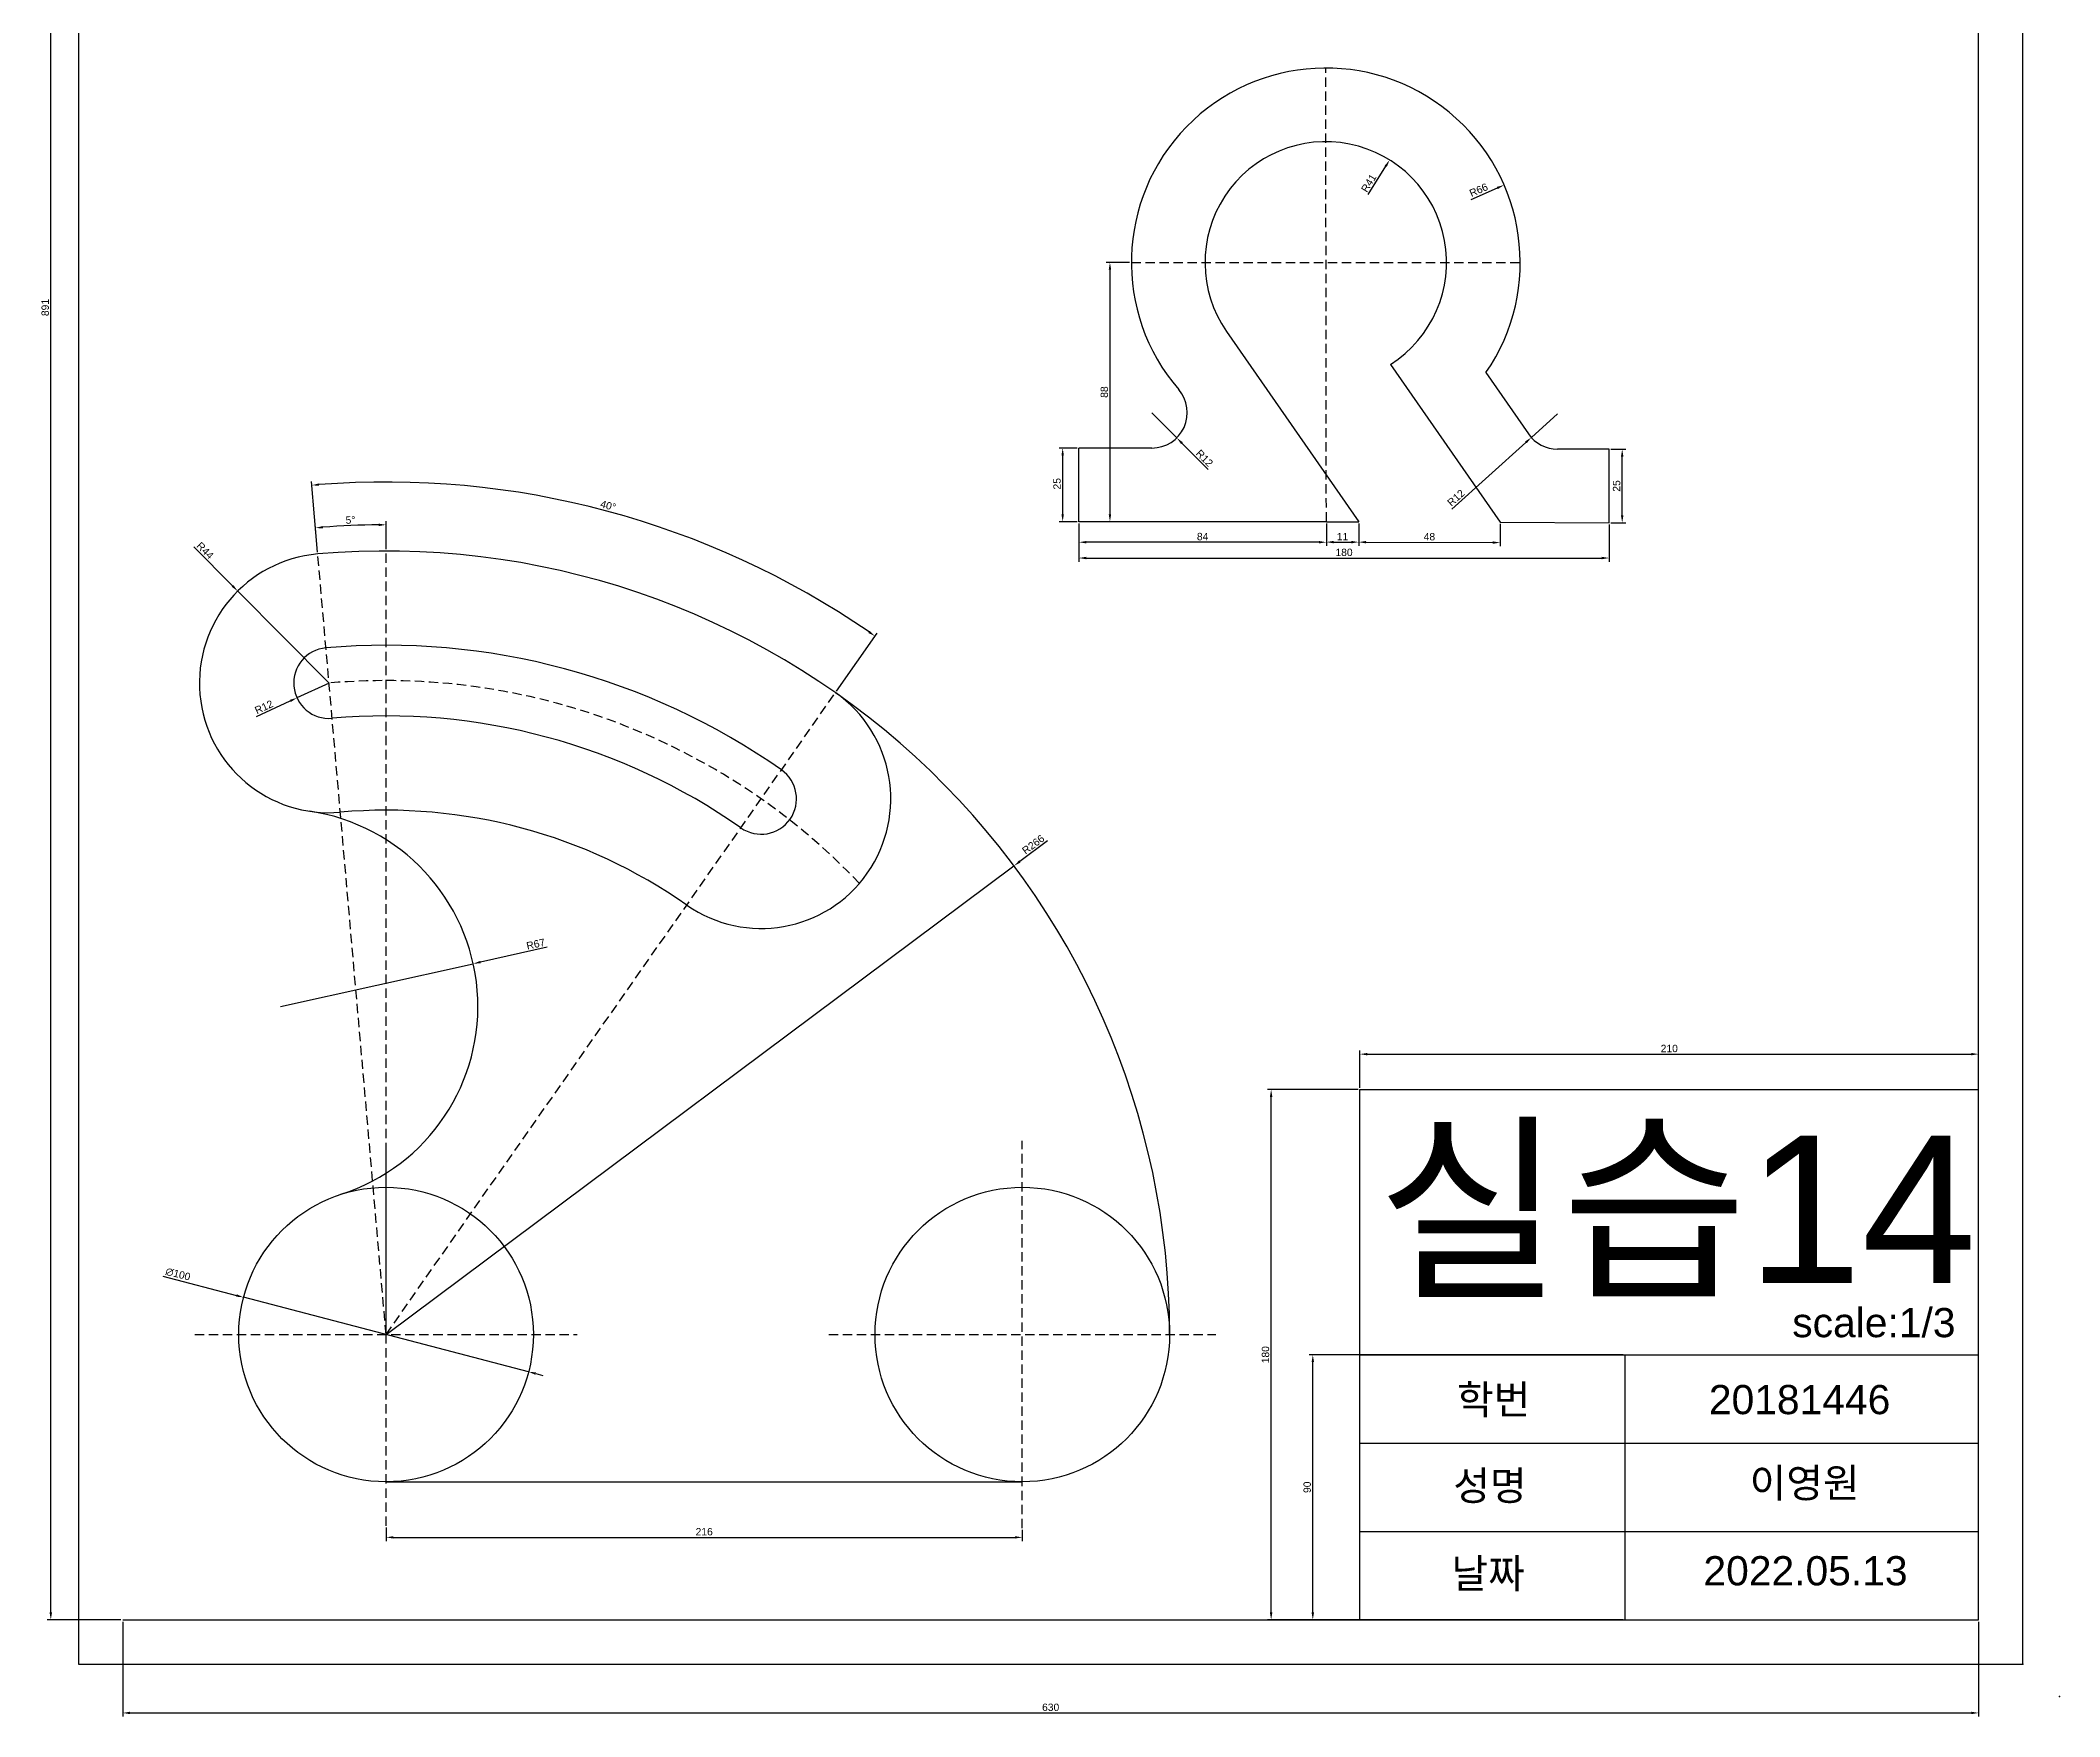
# Model space of a CAD drawing. Header units: millimetres. Extents: x 44 to 730, y 48 to 987.
# Drawn here: x 44 to 730, y 48 to 617 of the extents above; entities that cross this region are included whole.
import ezdxf

# ---------------------------------------------------------------- set-up
doc = ezdxf.new("R2010")
doc.units = ezdxf.units.MM
doc.linetypes.add('HIDDEN2', pattern=[4.7625, 3.175, -1.5875])
doc.styles.get("Standard").update_dxf_attribs({"font": 'arial.ttf'})
doc.dimstyles.new('ISO-25', dxfattribs={"dimtxt": 2.5, "dimasz": 2.5, "dimexe": 1.25, "dimexo": 0.625, "dimtad": 1, "dimtxsty": 'Standard', "dimcen": 2.5, "dimadec": 0, "dimazin": 0, "dimtfac": 1, "dimtmove": 0, "dimatfit": 3, "dimfxl": 1, "dimarcsym": 0})

# ---------------------------------------------------------------- blocks, each defined once
blk = doc.blocks.new('*D1')
at = {"color": 0, "lineweight": -2, "transparency": 16777216}
for p, q in [((71.47, 972.08), (46.42, 972.08)), ((47.67, 83.58), (47.67, 969.58)), ((71.47, 81.08), (46.42, 81.08))]:
    blk.add_line(p, q, dxfattribs=at)
at = {"color": 0, "transparency": 16777216}
for points in [[(47.25, 969.58), (48.09, 969.58), (47.67, 972.08)], [(47.25, 83.58), (48.09, 83.58), (47.67, 81.08)]]:
    blk.add_solid(points, dxfattribs=at)
at = {"layer": 'Defpoints', "color": 0, "transparency": 16777216}
for p in [(47.67, 972.08), (72.09, 972.08), (72.09, 81.08)]:
    blk.add_point(p, dxfattribs=at)
at = {"color": 0, "transparency": 16777216, "insert": (45.77, 526.58), "char_height": 2.5, "attachment_point": 5, "rotation": 90}
blk.add_mtext('891', dxfattribs=at)
blk = doc.blocks.new('*D2')
at = {"color": 0, "lineweight": -2, "transparency": 16777216}
for p, q in [((72.09, 80.45), (72.09, 48.22)), ((702.09, 80.45), (702.09, 48.22)), ((74.59, 49.47), (699.59, 49.47))]:
    blk.add_line(p, q, dxfattribs=at)
at = {"color": 0, "transparency": 16777216}
for points in [[(74.59, 49.89), (74.59, 49.05), (72.09, 49.47)], [(699.59, 49.89), (699.59, 49.05), (702.09, 49.47)]]:
    blk.add_solid(points, dxfattribs=at)
at = {"layer": 'Defpoints', "color": 0, "transparency": 16777216}
for p in [(72.09, 81.08), (702.09, 81.08), (702.09, 49.47)]:
    blk.add_point(p, dxfattribs=at)
at = {"color": 0, "transparency": 16777216, "insert": (387.09, 51.37), "char_height": 2.5, "attachment_point": 5}
blk.add_mtext('630', dxfattribs=at)
blk = doc.blocks.new('*D6')
at = {"color": 0, "lineweight": -2, "transparency": 16777216}
for p, q in [((138.23, 443.54), (136.14, 467.5)), ((314.4, 396.34), (328.19, 416.04))]:
    blk.add_line(p, q, dxfattribs=at)
blk.add_arc((161.47, 177.93), 289.42, 55.49491, 94.50509, dxfattribs=at)
at = {"color": 0, "transparency": 16777216}
for points in [[(138.77, 466.05), (138.7, 466.88), (136.25, 466.25)], [(325.66, 416.78), (325.19, 416.1), (327.48, 415.01)]]:
    blk.add_solid(points, dxfattribs=at)
at = {"layer": 'Defpoints', "color": 0, "transparency": 16777216}
for p in [(268.33, 446.91), (138.29, 442.92), (314.04, 395.83), (161.47, 177.93), (161.47, 177.93)]:
    blk.add_point(p, dxfattribs=at)
at = {"color": 0, "transparency": 16777216, "insert": (236.87, 459.33), "char_height": 2.5, "attachment_point": 5, "rotation": 345}
blk.add_mtext('40°', dxfattribs=at)
blk = doc.blocks.new('*D7')
at = {"color": 0, "lineweight": -2, "transparency": 16777216}
for p, q in [((385.99, 345.51), (376.64, 338.54)), ((161.47, 177.93), (374.64, 337.04))]:
    blk.add_line(p, q, dxfattribs=at)
at = {"color": 0, "transparency": 16777216}
blk.add_solid([(376.39, 338.87), (376.89, 338.2), (374.64, 337.04)], dxfattribs=at)
at = {"layer": 'Defpoints', "color": 0, "transparency": 16777216}
for p in [(374.64, 337.04), (161.47, 177.93)]:
    blk.add_point(p, dxfattribs=at)
at = {"color": 0, "transparency": 16777216, "insert": (381.18, 344.3), "char_height": 2.5, "attachment_point": 5, "rotation": 36.73795}
blk.add_mtext('R266', dxfattribs=at)
blk = doc.blocks.new('*D8')
at = {"color": 0, "lineweight": -2, "transparency": 16777216}
for p, q in [((161.47, 112.39), (161.47, 107.82)), ((377.47, 111.6), (377.47, 107.82)), ((163.97, 109.07), (374.97, 109.07))]:
    blk.add_line(p, q, dxfattribs=at)
at = {"color": 0, "transparency": 16777216}
for points in [[(163.97, 109.49), (163.97, 108.66), (161.47, 109.07)], [(374.97, 109.49), (374.97, 108.66), (377.47, 109.07)]]:
    blk.add_solid(points, dxfattribs=at)
at = {"layer": 'Defpoints', "color": 0, "transparency": 16777216}
for p in [(161.47, 113.02), (377.47, 112.22), (377.47, 109.07)]:
    blk.add_point(p, dxfattribs=at)
at = {"color": 0, "transparency": 16777216, "insert": (269.47, 110.97), "char_height": 2.5, "attachment_point": 5}
blk.add_mtext('216', dxfattribs=at)
blk = doc.blocks.new('*D9')
at = {"color": 0, "lineweight": -2, "transparency": 16777216}
for p, q in [((85.75, 197.7), (110.67, 191.19)), ((209.85, 165.3), (113.09, 190.56)), ((212.27, 164.67), (214.69, 164.04))]:
    blk.add_line(p, q, dxfattribs=at)
at = {"color": 0, "transparency": 16777216}
for points in [[(110.78, 191.6), (110.57, 190.79), (113.09, 190.56)], [(212.37, 165.07), (212.16, 164.26), (209.85, 165.3)]]:
    blk.add_solid(points, dxfattribs=at)
at = {"layer": 'Defpoints', "color": 0, "transparency": 16777216}
for p in [(113.09, 190.56), (209.85, 165.3)]:
    blk.add_point(p, dxfattribs=at)
at = {"color": 0, "transparency": 16777216, "insert": (90.84, 198.41), "char_height": 2.5, "attachment_point": 5, "rotation": 345.36655}
blk.add_mtext('∅100', dxfattribs=at)
blk = doc.blocks.new('*D10')
at = {"color": 0, "lineweight": -2, "transparency": 16777216}
for p, q in [((142.12, 399.09), (131.22, 394.06)), ((117.54, 387.75), (128.95, 393.02))]:
    blk.add_line(p, q, dxfattribs=at)
at = {"color": 0, "transparency": 16777216}
blk.add_solid([(128.78, 393.39), (129.13, 392.64), (131.22, 394.06)], dxfattribs=at)
at = {"layer": 'Defpoints', "color": 0, "transparency": 16777216}
for p in [(142.12, 399.09), (131.22, 394.06)]:
    blk.add_point(p, dxfattribs=at)
at = {"color": 0, "transparency": 16777216, "insert": (120.02, 390.97), "char_height": 2.5, "attachment_point": 5, "rotation": 24.74883}
blk.add_mtext('R12', dxfattribs=at)
blk = doc.blocks.new('*D11')
at = {"color": 0, "lineweight": -2, "transparency": 16777216}
for p, q in [((96.2, 445.32), (109.35, 432.08)), ((142.12, 399.09), (111.11, 430.3))]:
    blk.add_line(p, q, dxfattribs=at)
at = {"color": 0, "transparency": 16777216}
blk.add_solid([(109.65, 432.37), (109.06, 431.78), (111.11, 430.3)], dxfattribs=at)
at = {"layer": 'Defpoints', "color": 0, "transparency": 16777216}
for p in [(111.11, 430.3), (142.12, 399.09)]:
    blk.add_point(p, dxfattribs=at)
at = {"color": 0, "transparency": 16777216, "insert": (100.07, 444.08), "char_height": 2.5, "attachment_point": 5, "rotation": 314.80852}
blk.add_mtext('R44', dxfattribs=at)
blk = doc.blocks.new('*D12')
at = {"color": 0, "lineweight": -2, "transparency": 16777216}
for p, q in [((138.23, 443.54), (137.4, 453.01)), ((161.47, 444.56), (161.47, 454.06))]:
    blk.add_line(p, q, dxfattribs=at)
blk.add_arc((161.47, 177.93), 274.88, 90.5211, 94.4789, dxfattribs=at)
at = {"color": 0, "transparency": 16777216}
for points in [[(158.97, 453.22), (158.97, 452.38), (161.47, 452.81)], [(140.04, 451.56), (139.97, 452.39), (137.51, 451.76)]]:
    blk.add_solid(points, dxfattribs=at)
at = {"layer": 'Defpoints', "color": 0, "transparency": 16777216}
for p in [(153.48, 452.69), (138.29, 442.92), (161.47, 443.93), (161.47, 177.93), (161.47, 177.93)]:
    blk.add_point(p, dxfattribs=at)
at = {"color": 0, "transparency": 16777216, "insert": (149.4, 454.44), "char_height": 2.5, "attachment_point": 5, "rotation": 2.5}
blk.add_mtext('5°', dxfattribs=at)
blk = doc.blocks.new('*D13')
at = {"color": 0, "lineweight": -2, "transparency": 16777216}
for p, q in [((216.22, 309.4), (193.51, 304.36)), ((125.65, 289.31), (191.07, 303.82))]:
    blk.add_line(p, q, dxfattribs=at)
at = {"color": 0, "transparency": 16777216}
blk.add_solid([(193.42, 304.77), (193.6, 303.96), (191.07, 303.82)], dxfattribs=at)
at = {"layer": 'Defpoints', "color": 0, "transparency": 16777216}
for p in [(191.07, 303.82), (125.65, 289.31)]:
    blk.add_point(p, dxfattribs=at)
at = {"color": 0, "transparency": 16777216, "insert": (212.29, 310.48), "char_height": 2.5, "attachment_point": 5, "rotation": 12.50539}
blk.add_mtext('R67', dxfattribs=at)
blk = doc.blocks.new('*D25')
at = {"color": 0, "lineweight": -2, "transparency": 16777216}
for p, q in [((396.05, 478.88), (389.92, 478.88)), ((391.17, 456.38), (391.17, 476.38)), ((396.05, 453.88), (389.92, 453.88))]:
    blk.add_line(p, q, dxfattribs=at)
at = {"color": 0, "transparency": 16777216}
for points in [[(390.75, 476.38), (391.58, 476.38), (391.17, 478.88)], [(390.75, 456.38), (391.58, 456.38), (391.17, 453.88)]]:
    blk.add_solid(points, dxfattribs=at)
at = {"layer": 'Defpoints', "color": 0, "transparency": 16777216}
for p in [(391.17, 478.88), (396.68, 478.88), (396.68, 453.88)]:
    blk.add_point(p, dxfattribs=at)
at = {"color": 0, "transparency": 16777216, "insert": (389.26, 466.75), "char_height": 2.5, "attachment_point": 5, "rotation": 90}
blk.add_mtext('25', dxfattribs=at)
blk = doc.blocks.new('*D26')
at = {"color": 0, "lineweight": -2, "transparency": 16777216}
blk.add_line((529.82, 563.3), (538.73, 567.17), dxfattribs=at)
at = {"color": 0, "transparency": 16777216}
blk.add_solid([(538.57, 567.55), (538.9, 566.79), (541.03, 568.16)], dxfattribs=at)
at = {"layer": 'Defpoints', "color": 0, "transparency": 16777216}
for p in [(541.03, 568.16), (480.49, 541.88)]:
    blk.add_point(p, dxfattribs=at)
at = {"color": 0, "transparency": 16777216, "insert": (532.37, 566.48), "char_height": 2.5, "attachment_point": 5, "rotation": 23.46806}
blk.add_mtext('R66', dxfattribs=at)
blk = doc.blocks.new('*D27')
at = {"color": 0, "lineweight": -2, "transparency": 16777216}
blk.add_line((494.87, 564.96), (500.85, 574.55), dxfattribs=at)
at = {"color": 0, "transparency": 16777216}
blk.add_solid([(500.5, 574.77), (501.2, 574.33), (502.17, 576.67)], dxfattribs=at)
at = {"layer": 'Defpoints', "color": 0, "transparency": 16777216}
for p in [(502.17, 576.67), (480.49, 541.88)]:
    blk.add_point(p, dxfattribs=at)
at = {"color": 0, "transparency": 16777216, "insert": (495.06, 568.82), "char_height": 2.5, "attachment_point": 5, "rotation": 58.06514}
blk.add_mtext('R41', dxfattribs=at)
blk = doc.blocks.new('*D28')
at = {"color": 0, "lineweight": -2, "transparency": 16777216}
for p, q in [((396.68, 453.25), (396.68, 445.66)), ((480.68, 453.25), (480.68, 445.66)), ((478.18, 446.91), (399.18, 446.91))]:
    blk.add_line(p, q, dxfattribs=at)
at = {"color": 0, "transparency": 16777216}
for points in [[(399.18, 447.32), (399.18, 446.49), (396.68, 446.91)], [(478.18, 447.32), (478.18, 446.49), (480.68, 446.91)]]:
    blk.add_solid(points, dxfattribs=at)
at = {"layer": 'Defpoints', "color": 0, "transparency": 16777216}
for p in [(396.68, 453.88), (480.68, 453.88), (396.68, 446.91)]:
    blk.add_point(p, dxfattribs=at)
at = {"color": 0, "transparency": 16777216, "insert": (438.68, 448.81), "char_height": 2.5, "attachment_point": 5}
blk.add_mtext('84', dxfattribs=at)
blk = doc.blocks.new('*D29')
at = {"color": 0, "lineweight": -2, "transparency": 16777216}
for p, q in [((480.68, 453.25), (480.68, 445.69)), ((491.68, 453.25), (491.68, 445.69)), ((483.18, 446.94), (489.18, 446.94))]:
    blk.add_line(p, q, dxfattribs=at)
at = {"color": 0, "transparency": 16777216}
for points in [[(483.18, 447.36), (483.18, 446.52), (480.68, 446.94)], [(489.18, 447.36), (489.18, 446.52), (491.68, 446.94)]]:
    blk.add_solid(points, dxfattribs=at)
at = {"layer": 'Defpoints', "color": 0, "transparency": 16777216}
for p in [(480.68, 453.88), (491.68, 453.88), (491.68, 446.94)]:
    blk.add_point(p, dxfattribs=at)
at = {"color": 0, "transparency": 16777216, "insert": (486.18, 448.82), "char_height": 2.5, "attachment_point": 5}
blk.add_mtext('11', dxfattribs=at)
blk = doc.blocks.new('*D30')
at = {"color": 0, "lineweight": -2, "transparency": 16777216}
for p, q in [((421.47, 490.88), (429.89, 482.33)), ((440.52, 471.55), (431.65, 480.55))]:
    blk.add_line(p, q, dxfattribs=at)
at = {"color": 0, "transparency": 16777216}
blk.add_solid([(431.94, 480.84), (431.35, 480.26), (429.89, 482.33)], dxfattribs=at)
at = {"layer": 'Defpoints', "color": 0, "transparency": 16777216}
for p in [(421.47, 490.88), (429.89, 482.33)]:
    blk.add_point(p, dxfattribs=at)
at = {"color": 0, "transparency": 16777216, "insert": (439.33, 475.44), "char_height": 2.5, "attachment_point": 5, "rotation": 314.58351}
blk.add_mtext('R12', dxfattribs=at)
blk = doc.blocks.new('*D31')
at = {"color": 0, "lineweight": -2, "transparency": 16777216}
for p, q in [((396.68, 453.25), (396.68, 440.29)), ((576.68, 452.87), (576.68, 440.29)), ((399.18, 441.54), (574.18, 441.54))]:
    blk.add_line(p, q, dxfattribs=at)
at = {"color": 0, "transparency": 16777216}
for points in [[(399.18, 441.96), (399.18, 441.12), (396.68, 441.54)], [(574.18, 441.96), (574.18, 441.12), (576.68, 441.54)]]:
    blk.add_solid(points, dxfattribs=at)
at = {"layer": 'Defpoints', "color": 0, "transparency": 16777216}
for p in [(396.68, 453.88), (576.68, 453.5), (576.68, 441.54)]:
    blk.add_point(p, dxfattribs=at)
at = {"color": 0, "transparency": 16777216, "insert": (486.68, 443.44), "char_height": 2.5, "attachment_point": 5}
blk.add_mtext('180', dxfattribs=at)
blk = doc.blocks.new('*D32')
at = {"color": 0, "lineweight": -2, "transparency": 16777216}
for p, q in [((577.3, 478.5), (582.36, 478.5)), ((581.11, 456), (581.11, 476)), ((577.3, 453.5), (582.36, 453.5))]:
    blk.add_line(p, q, dxfattribs=at)
at = {"color": 0, "transparency": 16777216}
for points in [[(580.69, 476), (581.52, 476), (581.11, 478.5)], [(580.69, 456), (581.52, 456), (581.11, 453.5)]]:
    blk.add_solid(points, dxfattribs=at)
at = {"layer": 'Defpoints', "color": 0, "transparency": 16777216}
for p in [(576.68, 478.5), (581.11, 478.5), (576.68, 453.5)]:
    blk.add_point(p, dxfattribs=at)
at = {"color": 0, "transparency": 16777216, "insert": (579.21, 466), "char_height": 2.5, "attachment_point": 5, "rotation": 90}
blk.add_mtext('25', dxfattribs=at)
blk = doc.blocks.new('*D33')
at = {"color": 0, "lineweight": -2, "transparency": 16777216}
for p, q in [((413.86, 541.88), (405.96, 541.88)), ((407.21, 539.38), (407.21, 456.38)), ((406.58, 453.88), (405.96, 453.88))]:
    blk.add_line(p, q, dxfattribs=at)
at = {"color": 0, "transparency": 16777216}
for points in [[(406.79, 539.38), (407.63, 539.38), (407.21, 541.88)], [(406.79, 456.38), (407.63, 456.38), (407.21, 453.88)]]:
    blk.add_solid(points, dxfattribs=at)
at = {"layer": 'Defpoints', "color": 0, "transparency": 16777216}
for p in [(414.49, 541.88), (407.21, 453.88), (407.21, 453.88)]:
    blk.add_point(p, dxfattribs=at)
at = {"color": 0, "transparency": 16777216, "insert": (405.31, 497.88), "char_height": 2.5, "attachment_point": 5, "rotation": 90}
blk.add_mtext('88', dxfattribs=at)
blk = doc.blocks.new('*D37')
at = {"color": 0, "lineweight": -2, "transparency": 16777216}
for p, q in [((492.09, 261.7), (492.09, 274.37)), ((702.09, 261.7), (702.09, 274.37)), ((494.59, 273.12), (699.59, 273.12))]:
    blk.add_line(p, q, dxfattribs=at)
at = {"color": 0, "transparency": 16777216}
for points in [[(494.59, 273.53), (494.59, 272.7), (492.09, 273.12)], [(699.59, 273.53), (699.59, 272.7), (702.09, 273.12)]]:
    blk.add_solid(points, dxfattribs=at)
at = {"layer": 'Defpoints', "color": 0, "transparency": 16777216}
for p in [(702.09, 273.12), (492.09, 261.08), (702.09, 261.08)]:
    blk.add_point(p, dxfattribs=at)
at = {"color": 0, "transparency": 16777216, "insert": (597.09, 275.02), "char_height": 2.5, "attachment_point": 5}
blk.add_mtext('210', dxfattribs=at)
blk = doc.blocks.new('*D38')
at = {"color": 0, "lineweight": -2, "transparency": 16777216}
for p, q in [((491.47, 261.08), (460.68, 261.08)), ((461.93, 83.58), (461.93, 258.58)), ((491.47, 81.08), (460.68, 81.08))]:
    blk.add_line(p, q, dxfattribs=at)
at = {"color": 0, "transparency": 16777216}
for points in [[(461.51, 258.58), (462.35, 258.58), (461.93, 261.08)], [(461.51, 83.58), (462.35, 83.58), (461.93, 81.08)]]:
    blk.add_solid(points, dxfattribs=at)
at = {"layer": 'Defpoints', "color": 0, "transparency": 16777216}
for p in [(461.93, 261.08), (492.09, 261.08), (492.09, 81.08)]:
    blk.add_point(p, dxfattribs=at)
at = {"color": 0, "transparency": 16777216, "insert": (460.03, 171.08), "char_height": 2.5, "attachment_point": 5, "rotation": 90}
blk.add_mtext('180', dxfattribs=at)
blk = doc.blocks.new('*D39')
at = {"color": 0, "lineweight": -2, "transparency": 16777216}
for p, q in [((581.47, 171.08), (474.83, 171.08)), ((476.08, 83.58), (476.08, 168.58)), ((581.47, 81.08), (474.83, 81.08))]:
    blk.add_line(p, q, dxfattribs=at)
at = {"color": 0, "transparency": 16777216}
for points in [[(475.67, 168.58), (476.5, 168.58), (476.08, 171.08)], [(475.67, 83.58), (476.5, 83.58), (476.08, 81.08)]]:
    blk.add_solid(points, dxfattribs=at)
at = {"layer": 'Defpoints', "color": 0, "transparency": 16777216}
for p in [(476.08, 171.08), (582.09, 171.08), (582.09, 81.08)]:
    blk.add_point(p, dxfattribs=at)
at = {"color": 0, "transparency": 16777216, "insert": (474.18, 126.08), "char_height": 2.5, "attachment_point": 5, "rotation": 90}
blk.add_mtext('90', dxfattribs=at)
blk = doc.blocks.new('*D35')
at = {"color": 0, "lineweight": -2, "transparency": 16777216}
for p, q in [((559.19, 490.5), (550.27, 482.47)), ((523.26, 458.18), (548.41, 480.8))]:
    blk.add_line(p, q, dxfattribs=at)
at = {"color": 0, "transparency": 16777216}
blk.add_solid([(548.13, 481.11), (548.69, 480.49), (550.27, 482.47)], dxfattribs=at)
at = {"layer": 'Defpoints', "color": 0, "transparency": 16777216}
for p in [(559.19, 490.5), (550.27, 482.47)]:
    blk.add_point(p, dxfattribs=at)
at = {"color": 0, "transparency": 16777216, "insert": (524.67, 461.98), "char_height": 2.5, "attachment_point": 5, "rotation": 41.96908}
blk.add_mtext('R12', dxfattribs=at)
blk = doc.blocks.new('*D36')
at = {"color": 0, "lineweight": -2, "transparency": 16777216}
for p, q in [((491.68, 453.25), (491.65, 445.68)), ((539.68, 453.1), (539.65, 445.53)), ((494.16, 446.92), (537.16, 446.79))]:
    blk.add_line(p, q, dxfattribs=at)
at = {"color": 0, "transparency": 16777216}
for points in [[(494.16, 447.34), (494.15, 446.51), (491.66, 446.93)], [(537.16, 447.2), (537.15, 446.37), (539.66, 446.78)]]:
    blk.add_solid(points, dxfattribs=at)
at = {"layer": 'Defpoints', "color": 0, "transparency": 16777216}
for p in [(491.68, 453.88), (539.68, 453.72), (539.66, 446.78)]:
    blk.add_point(p, dxfattribs=at)
at = {"color": 0, "transparency": 16777216, "insert": (515.66, 448.76), "char_height": 2.5, "attachment_point": 5, "rotation": 359.81463}
blk.add_mtext('48', dxfattribs=at)

msp = doc.modelspace()

# ---------------------------------------------------------------- linework, layer by layer
for p, q in [((57.091, 987.079), (57.091, 66.079)), ((717.091, 66.079), (717.091, 987.079)), ((702.091, 81.079), (702.091, 972.079)), ((492.091, 261.079), (702.091, 261.079)), ((492.091, 81.079), (492.091, 261.079)), ((492.091, 171.079), (702.091, 171.079)), ((582.091, 81.079), (582.091, 171.079)), ((492.091, 141.079), (702.091, 141.079)), ((492.091, 111.079), (702.091, 111.079)), ((72.091, 81.079), (702.091, 81.079)), ((57.091, 66.079), (717.091, 66.079))]:
    msp.add_line(p, q)
at = {"linetype": 'HIDDEN2'}
for p, q in [((480.679, 453.879), (480.492, 607.879)), ((414.486, 541.879), (546.486, 541.879)), ((161.47, 177.931), (138.287, 442.918)), ((161.47, 177.931), (161.47, 443.931)), ((161.47, 177.931), (314.041, 395.825)), ((161.47, 113.018), (161.47, 242.844)), ((377.47, 112.222), (377.47, 243.639)), ((96.557, 177.931), (226.383, 177.931)), ((311.762, 177.931), (443.178, 177.931))]:
    msp.add_line(p, q, dxfattribs=at)
at = {"color": 2}
for p, q in [((446.81, 518.494), (491.679, 453.879)), ((502.487, 507.282), (539.678, 453.724)), ((534.868, 504.481), (549.332, 483.653)), ((396.679, 453.879), (396.679, 478.879)), ((421.469, 478.879), (396.679, 478.879)), ((576.678, 478.497), (559.189, 478.497)), ((576.678, 453.497), (576.678, 478.497)), ((480.679, 453.879), (396.679, 453.879)), ((480.679, 453.879), (491.679, 453.879)), ((539.678, 453.724), (576.678, 453.497)), ((161.47, 127.931), (377.47, 127.931))]:
    msp.add_line(p, q, dxfattribs=at)
for centre in [(161.47, 177.931), (377.47, 177.931)]:
    msp.add_circle(centre, 50, dxfattribs=at)
for centre, radius, start, end in [((480.486, 541.879), 66, 325.484235, 220.832217), ((480.486, 541.879), 41, 302.452778, 214.776608), ((421.469, 490.879), 12, 270, 40.832217), ((559.189, 490.497), 12, 214.776608, 270), ((142.122, 399.086), 44, 95, 275), ((161.47, 177.931), 266, 0, 95), ((161.47, 177.931), 234, 55, 95), ((142.122, 399.086), 12, 95, 275), ((288.804, 359.782), 44, 235, 55), ((161.47, 177.931), 210, 55, 95), ((288.804, 359.782), 12, 235, 55), ((125.655, 289.314), 67, 287.825159, 81.468765), ((161.47, 177.931), 178, 55, 95)]:
    msp.add_arc(centre, radius, start, end, dxfattribs=at)
at = {"linetype": 'HIDDEN2'}
msp.add_arc((161.47, 177.931), 222, 43.62541, 95, dxfattribs=at)
for p in [(717.091, 66.079), (729.601, 55.079), (729.601, 55.079)]:
    msp.add_point(p)

# ---------------------------------------------------------------- texts
for s, height, p in [('실습14', 50.066, (497.872, 195.371)), ('scale:1/3', 9.9123, (638.844, 177.025)), ('학번', 9.9123, (525.005, 150.892)), ('20181446', 9.9123, (610.538, 150.892)), ('성명', 9.9123, (523.774, 121.684)), ('이영원', 9.9123, (624.383, 122.606)), ('날짜', 9.9123, (523.159, 91.861)), ('2022.05.13', 9.9123, (608.692, 92.783))]:
    msp.add_text(s, height=height).set_placement(p)

# ---------------------------------------------------------------- dimensions: what is measured, and where the dimension line sits
for base, p1, p2, angle, picture, middle in [((47.668, 972.079), (72.091, 81.079), (72.091, 972.079), 90, '*D1', (47.668, 526.579)), ((391.166, 478.879), (396.679, 453.879), (396.679, 478.879), 90, '*D25', (391.166, 466.75)), ((702.091, 49.471), (72.091, 81.079), (702.091, 81.079), 180, '*D2', (387.091, 49.471))]:
    dim = msp.add_linear_dim(base=base, p1=p1, p2=p2, angle=angle, dimstyle='ISO-25')
    dim.commit()
    dim.dimension.update_dxf_attribs({"geometry": picture, "text_midpoint": middle, "dimtype": 160})
for center, mpoint, picture, middle in [((480.486, 541.879), (502.173, 576.674), '*D27', (496.657, 567.824)), ((480.486, 541.879), (541.027, 568.163), '*D26', (533.128, 564.734)), ((421.469, 490.879), (429.893, 482.332), '*D30', (437.991, 474.116)), ((559.189, 490.497), (550.267, 482.472), '*D35', (525.932, 460.585)), ((142.122, 399.086), (111.113, 430.302), '*D11', (98.742, 442.756)), ((142.122, 399.086), (131.224, 394.062), '*D10', (120.805, 389.259)), ((125.655, 289.314), (191.065, 303.822), '*D13', (212.699, 308.62))]:
    dim = msp.add_radius_dim(center=center, mpoint=mpoint, dimstyle='ISO-25')
    dim.commit()
    dim.dimension.update_dxf_attribs({"geometry": picture, "text_midpoint": middle, "dimtype": 164})
for base, p1, p2, angle, picture, middle in [((407.21, 453.879), (414.486, 541.879), (407.21, 453.879), 90, '*D33', (405.308, 497.879)), ((581.108, 478.497), (576.678, 453.497), (576.678, 478.497), 90, '*D32', (579.206, 465.997)), ((576.678, 441.54), (396.679, 453.879), (576.678, 453.497), 180, '*D31', (486.678, 443.442)), ((461.932, 261.079), (492.091, 81.079), (492.091, 261.079), 90, '*D38', (460.03, 171.079)), ((476.085, 171.079), (582.091, 81.079), (582.091, 171.079), 90, '*D39', (474.183, 126.079)), ((377.47, 109.074), (161.47, 113.018), (377.47, 112.222), 180, '*D8', (269.47, 110.975))]:
    dim = msp.add_linear_dim(base=base, p1=p1, p2=p2, angle=angle, dimstyle='ISO-25')
    dim.commit()
    dim.dimension.update_dxf_attribs({"geometry": picture, "text_midpoint": middle})
for base, line1, picture, middle in [((268.327, 446.907), ((161.47, 177.931), (314.041, 395.825)), '*D6', (236.871, 459.33)), ((153.475, 452.694), ((161.47, 177.931), (161.47, 443.931)), '*D12', (149.397, 454.443))]:
    dim = msp.add_angular_dim_2l(base=base, line1=line1, line2=((161.47, 177.931), (138.287, 442.918)), dimstyle='ISO-25')
    dim.commit()
    dim.dimension.update_dxf_attribs({"geometry": picture, "text_midpoint": middle})
for base, p1, p2, picture, middle in [((396.679, 446.906), (480.679, 453.879), (396.679, 453.879), '*D28', (438.679, 448.808)), ((491.679, 446.94), (480.679, 453.879), (491.679, 453.879), '*D29', (486.179, 448.82)), ((702.091, 273.115), (492.091, 261.079), (702.091, 261.079), '*D37', (597.091, 275.016))]:
    dim = msp.add_linear_dim(base=base, p1=p1, p2=p2, dimstyle='ISO-25')
    dim.commit()
    dim.dimension.update_dxf_attribs({"geometry": picture, "text_midpoint": middle})
dim = msp.add_aligned_dim(p1=(491.679, 453.879), p2=(539.678, 453.724), distance=-6.946, dimstyle='ISO-25')
dim.commit()
dim.dimension.update_dxf_attribs({"geometry": '*D36', "text_midpoint": (515.662, 448.757)})
dim = msp.add_radius_dim(center=(161.47, 177.931), mpoint=(374.637, 337.04), dimstyle='ISO-25')
dim.commit()
dim.dimension.update_dxf_attribs({"geometry": '*D7', "text_midpoint": (381.179, 344.296)})
dim = msp.add_diameter_dim_2p(p1=(209.848, 165.299), p2=(113.092, 190.562), dimstyle='ISO-25')
dim.commit()
dim.dimension.update_dxf_attribs({"geometry": '*D9', "text_midpoint": (90.342, 196.502), "dimtype": 163})

doc.saveas('drawing.dxf')
